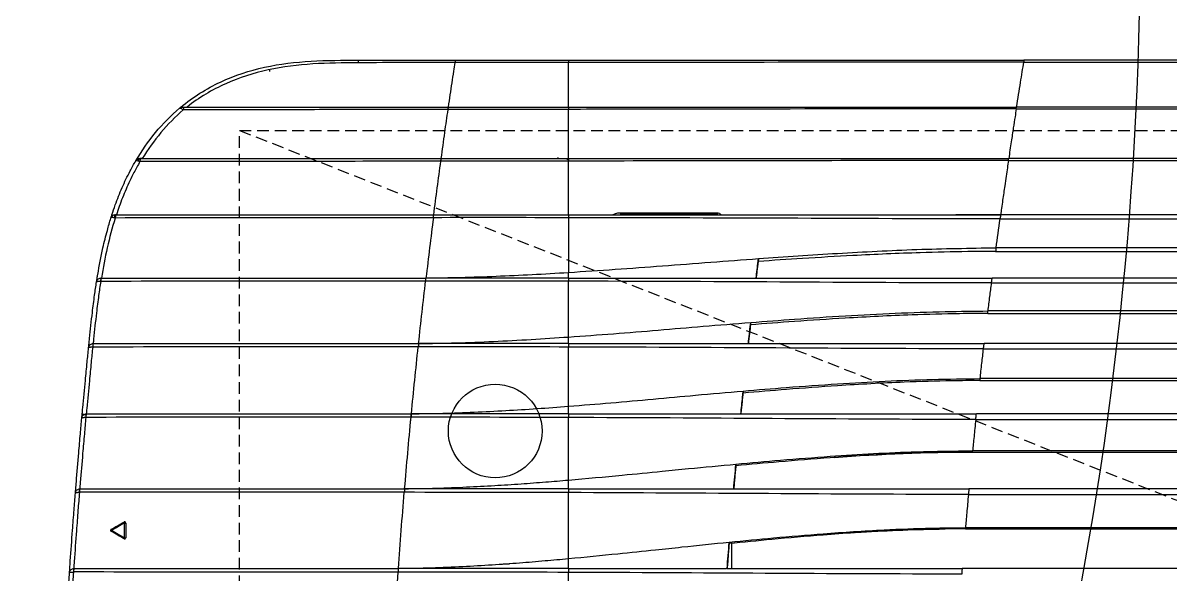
# Model space of a CAD drawing. Header units: millimetres. Extents: x 744 to 27144, y 914 to 19934.
# Drawn here: x 14997.8 to 15227.4, y 14200.6 to 14311 of the extents above; entities that cross this region are included whole.
import ezdxf

# ---------------------------------------------------------------- set-up
doc = ezdxf.new("R2010")
doc.units = ezdxf.units.MM
doc.header["$LTSCALE"] = 10
doc.linetypes.add('HIDDEN', pattern=[0.375, 0.25, -0.125])
for name, color, linetype in [('06-LIGHT', 4, 'Continuous'), ('CO-DOOR', 8, 'Continuous'), ('창호', 4, 'Continuous')]:
    doc.layers.add(name, color=color, linetype=linetype)

# ---------------------------------------------------------------- blocks, each defined once
blk = doc.blocks.new('BUDDDD')
at = {"layer": 'CO-DOOR'}
blk.add_arc((14504.83, 14328.41), 716.62, 257.63566, 0.79955, dxfattribs=at)
blk = doc.blocks.new('*U83')
at = {"color": 1, "linetype": 'HIDDEN'}
blk.add_line((1179.94, 14.99), (39.94, 464.99), dxfattribs=at)
at = {"color": 8}
for p, q in [((194.15, 108.5), (1025.73, 108.5)), ((1074.94, 102.99), (1074.94, 108.5)), ((1025.04, 100.06), (194.84, 100.06)), ((194.86, 99.81), (1025.02, 99.81)), ((1024.39, 92.71), (195.5, 92.71)), ((195.61, 91.5), (1024.28, 91.5)), ((1213.99, 91.5), (1213.99, 91.5)), ((1023.53, 83.65), (196.36, 83.65)), ((196.38, 83.38), (1023.5, 83.38)), ((1022.82, 76.7), (197.06, 76.7)), ((197.19, 75.5), (1022.7, 75.5)), ((1212.62, 75.5), (1212.62, 75.5)), ((1021.93, 68.4), (197.95, 68.4)), ((198, 67.99), (1021.89, 67.99)), ((1021.16, 61.62), (198.72, 61.62)), ((198.85, 60.5), (1021.03, 60.5)), ((1020.27, 54.08), (199.62, 54.08)), ((199.68, 53.54), (1020.2, 53.54)), ((1019.45, 47.55), (200.43, 47.55)), ((200.57, 46.5), (1019.32, 46.5)), ((1018.58, 40.83), (201.3, 40.83)), ((201.41, 40.04), (1018.47, 40.04)), ((1017.64, 33.88), (202.24, 33.88)), ((202.37, 33), (1017.52, 33)), ((1026.19, 32.95), (1012.93, 32.95)), ((1026.69, 32.95), (1026.19, 32.95)), ((1027.1, 32.95), (1026.69, 32.95)), ((1128.36, 33), (1128.35, 33)), ((1015.86, 21.42), (204.03, 21.42)), ((204.09, 21), (1015.79, 21)), ((1135.34, 21), (1135.34, 21)), ((1201.24, 21), (1201.24, 21)), ((1014.17, 10.38), (205.71, 10.38)), ((205.77, 10), (1014.11, 10)), ((1012.57, 0.4), (207.32, 0.4)), ((207.32, 0), (1012.57, 0)), ((1173.57, 2.11), (1173.57, 2.44))]:
    blk.add_line(p, q, dxfattribs=at)
at = {"color": 1, "linetype": 'HIDDEN'}
blk.add_lwpolyline([(1179.94, 464.99), (1179.94, 14.99), (39.94, 14.99), (39.94, 464.99)], close=True, dxfattribs=at)
at = {"color": 8, "ltscale": 5}
blk.add_circle((1125.39, 79.18), 10, dxfattribs=at)
at = {"color": 8}
for centre, start, end in [((1204.49, 101.95), 60, 180), ((1204.49, 98.81), 180, 300)]:
    blk.add_arc(centre, 0.25, start, end, dxfattribs=at)
at = {"color": 8, "extrusion": (0, 0, -1)}
blk.add_arc((-1207.21, 100.38), 0.25, 120, 240, dxfattribs=at)
at = {"color": 8}
for centre, major_axis, ratio, start_param, end_param in [((1215.25, 109.3), (0, -0.8), 0.172581, 0, 1.539295), ((1215.27, 109.3), (-0.081, 0.796), 0.16865, 3.141053, 4.663501), ((1204.49, 101.95), (-0.25, 0), 0.028867, 4.561673, 6.283185), ((1204.49, 101.95), (0.125, 0.217), 0.116341, 4.812344, 6.283185), ((1207.21, 100.38), (0.125, 0.217), 0.126416, 4.804016, 6.283185), ((1207.21, 100.38), (-0.125, 0.217), 0.142468, 3.141593, 4.649076), ((1204.49, 98.81), (0.25, 0), 0.003943, 1.420068, 3.141593), ((1204.49, 98.81), (-0.125, 0.217), 0.132331, 3.141593, 4.640625), ((1213.99, 92.3), (0, -0.8), 0.165536, 0, 1.525516), ((1214.01, 92.3), (-0.067, 0.797), 0.161273, 3.141146, 4.653318), ((1212.62, 76.3), (0, -0.8), 0.154906, 0, 1.508803), ((1212.64, 76.3), (-0.052, 0.798), 0.150698, 3.141251, 4.640541), ((1211.18, 61.3), (0, -0.8), 0.139682, 0, 1.489865), ((1211.19, 61.3), (-0.033, 0.799), 0.136296, 3.141375, 4.62578), ((1209.49, 47.3), (0, -0.8), 0.119511, 0, 1.46681), ((1209.5, 47.3), (0, 0.8), 0.145746, 3.141593, 4.60462), ((1077.99, 32.65), (0, 0.3), 0.022602, 4.431318, 6.283185), ((1098.64, 32.65), (0, 0.3), 0.032103, 4.44044, 6.283185), ((1206.41, 33.8), (0, -0.8), 0.09375, 0, 1.435998), ((1206.45, 33.8), (0, -0.8), 0.265872, 0, 1.386436), ((1109.94, 21.05), (0, -0.6), 0.028131, 4.389048, 4.795946), ((1109.96, 21.05), (0.004, -0.6), 0.025903, 4.388882, 4.795863), ((1112, 20.87), (-0.187, 0.235), 0.183787, 0, 1.840109), ((1201.16, 21.8), (0, -0.8), 0.065781, 0, 1.396113), ((1201.24, 21.8), (0, 0.8), 0.414276, 3.141593, 4.358439), ((1191.93, 10.8), (0, -0.8), 0.036559, 0, 1.335493), ((1192.11, 10.8), (0, 0.8), 0.561889, 3.141593, 4.019869)]:
    blk.add_ellipse(centre, major_axis=major_axis, ratio=ratio, start_param=start_param, end_param=end_param, dxfattribs=at)
for points, degree in [([(1147.24, 126.5), (1146.91, 120.78), (1146.53, 115.02), (1146.12, 109.28)], 3), ([(1075.88, 108.5), (1059.17, 108.5), (1042.45, 108.5), (1025.73, 108.5)], 3), ([(1075.45, 102.89), (1075.88, 108.5)], 1), ([(1075.88, 108.5), (1075.74, 106.67), (1075.6, 104.84), (1075.45, 103)], 3), ([(1075.88, 108.5), (1075.93, 108.5), (1075.97, 108.5), (1076.01, 108.5)], 3), ([(1093.86, 108.5), (1087.91, 108.5), (1081.96, 108.5), (1076.01, 108.5)], 3), ([(1109.74, 108.5), (1104.45, 108.5), (1099.15, 108.5), (1093.86, 108.5)], 3), ([(1109.74, 109.35), (1121.88, 109.31), (1134.01, 109.28), (1146.12, 109.28)], 3), ([(1109.74, 108.5), (1109.74, 107.78), (1109.74, 107.08), (1109.74, 106.39)], 3), ([(1146.06, 108.5), (1145.67, 103.1), (1145.24, 97.67), (1144.79, 92.26)], 3), ([(1146.06, 108.5), (1146.06, 108.5)], 1), ([(1215.35, 108.51), (1215.32, 108.5), (1215.29, 108.5), (1215.25, 108.5)], 3), ([(1215.39, 109.27), (1215.4, 109.27), (1215.4, 109.28), (1215.41, 109.28)], 3), ([(1216.24, 109.43), (1216.22, 109.12), (1216.2, 108.81), (1216.18, 108.5)], 3), ([(1075.47, 103.2), (1075.46, 103.13), (1075.45, 102.89)], 2), ([(1075.47, 103.2), (1075.47, 103.22), (1075.47, 103.22), (1075.47, 103.22)], 3), ([(1048.39, 100.81), (1042.48, 100.45), (1036.56, 100.19), (1030.64, 100.09)], 3), ([(1025.02, 99.81), (1025.02, 99.97), (1025.03, 100.06), (1025.04, 100.06)], 3), ([(1024.28, 91.53), (1024.28, 91.52), (1024.28, 91.51), (1024.28, 91.5)], 3), ([(1074.48, 91.5), (1057.75, 91.5), (1041.01, 91.5), (1024.28, 91.5)], 3), ([(1074, 86.24), (1074.48, 91.5)], 1), ([(1074.48, 91.5), (1074.33, 89.8), (1074.17, 88.11), (1074.02, 86.41)], 3), ([(1095.99, 91.5), (1088.82, 91.5), (1081.65, 91.5), (1074.48, 91.5)], 3), ([(1109.74, 92.32), (1121.44, 92.28), (1133.12, 92.26), (1144.79, 92.26)], 3), ([(1109.74, 91.5), (1109.74, 90.87), (1109.74, 90.24), (1109.74, 89.63)], 3), ([(1109.74, 91.5), (1117.85, 91.5), (1125.95, 91.5), (1134.05, 91.5)], 3), ([(1134.05, 91.5), (1137.61, 91.5), (1141.16, 91.5), (1144.72, 91.5)], 3), ([(1144.72, 91.5), (1144.29, 86.42), (1143.83, 81.31), (1143.35, 76.23)], 3), ([(1144.72, 91.5), (1144.72, 91.5)], 1), ([(1214.08, 91.5), (1214.05, 91.5), (1214.02, 91.5), (1213.99, 91.5)], 3), ([(1214.12, 92.26), (1214.13, 92.26), (1214.14, 92.26), (1214.14, 92.26)], 3), ([(1214.98, 92.42), (1214.96, 92.11), (1214.93, 91.81), (1214.91, 91.5)], 3), ([(1074.03, 86.58), (1074.03, 86.51), (1074, 86.24)], 2), ([(1074.03, 86.58), (1074.03, 86.59), (1074.03, 86.59), (1074.03, 86.59)], 3), ([(1023.53, 83.65), (1023.44, 83.65), (1023.35, 83.65), (1023.26, 83.65)], 3), ([(1023.53, 83.66), (1023.52, 83.66), (1023.51, 83.56), (1023.5, 83.38)], 3), ([(1053.02, 84.79), (1043.2, 84.11), (1033.37, 83.65), (1023.53, 83.65)], 3), ([(1109.74, 76.29), (1120.95, 76.25), (1132.16, 76.23), (1143.35, 76.23)], 3), ([(1143.4, 76.98), (1143.35, 76.49), (1143.3, 75.99), (1143.25, 75.5)], 3), ([(1143.35, 76.23), (1166.56, 76.23), (1189.73, 76.24), (1212.75, 76.25)], 3), ([(1212.75, 76.25), (1212.75, 76.25), (1212.76, 76.25), (1212.76, 76.25)], 3), ([(1213.6, 76.32), (1213.58, 76.05), (1213.56, 75.77), (1213.53, 75.5)], 3), ([(1072.96, 75.5), (1056.21, 75.5), (1039.45, 75.5), (1022.7, 75.5)], 3), ([(1072.46, 70.63), (1072.96, 75.5)], 1), ([(1072.96, 75.5), (1072.84, 74.31), (1072.72, 73.13), (1072.59, 71.94)], 3), ([(1075.76, 75.5), (1074.83, 75.5), (1073.9, 75.5), (1072.96, 75.5)], 3), ([(1109.74, 75.5), (1109.74, 74.95), (1109.74, 74.42), (1109.74, 73.89)], 3), ([(1109.74, 75.5), (1115.87, 75.5), (1121.99, 75.5), (1128.11, 75.5)], 3), ([(1128.11, 75.5), (1128.65, 75.5), (1129.2, 75.5), (1129.74, 75.5)], 3), ([(1129.74, 75.5), (1133.85, 75.5), (1137.96, 75.5), (1142.06, 75.5)], 3), ([(1143.27, 75.5), (1142.81, 70.73), (1142.33, 65.94), (1141.82, 61.2)], 3), ([(1142.06, 75.5), (1142.47, 75.5), (1142.87, 75.5), (1143.27, 75.5)], 3), ([(1143.27, 75.5), (1143.27, 75.5)], 1), ([(1212.62, 75.5), (1189.62, 75.5), (1166.47, 75.5), (1143.27, 75.5)], 3), ([(1212.69, 75.5), (1212.67, 75.5), (1212.65, 75.5), (1212.62, 75.5)], 3), ([(1213.53, 75.5), (1213.54, 75.54), (1213.16, 75.61), (1212.69, 75.66)], 3), ([(1021.93, 68.4), (1021.92, 68.4), (1021.9, 68.24), (1021.89, 67.99)], 3), ([(1109.74, 61.24), (1120.44, 61.21), (1131.14, 61.19), (1141.82, 61.2)], 3), ([(1141.82, 61.2), (1165.04, 61.2), (1188.22, 61.22), (1211.29, 61.24)], 3), ([(1211.29, 61.24), (1211.29, 61.24), (1211.3, 61.24), (1211.3, 61.24)], 3), ([(1071.36, 60.5), (1054.59, 60.5), (1037.81, 60.5), (1021.03, 60.5)], 3), ([(1070.84, 55.99), (1071.36, 60.5)], 1), ([(1071.36, 60.5), (1071.2, 59.13), (1071.05, 57.76), (1070.89, 56.39)], 3), ([(1109.74, 60.5), (1109.74, 60.02), (1109.74, 59.56), (1109.74, 59.09)], 3), ([(1109.74, 60.5), (1115.42, 60.5), (1121.1, 60.5), (1126.77, 60.5)], 3), ([(1126.77, 60.5), (1127.87, 60.5), (1128.96, 60.5), (1130.06, 60.5)], 3), ([(1130.06, 60.5), (1133.96, 60.5), (1137.85, 60.5), (1141.74, 60.5)], 3), ([(1141.74, 60.5), (1141.26, 56.03), (1140.76, 51.56), (1140.25, 47.16)], 3), ([(1141.74, 60.5), (1141.74, 60.5)], 1), ([(1211.18, 60.5), (1188.12, 60.5), (1164.95, 60.5), (1141.74, 60.5)], 3), ([(1211.22, 60.5), (1211.21, 60.5), (1211.19, 60.5), (1211.18, 60.5)], 3), ([(1109.74, 47.19), (1119.92, 47.16), (1130.08, 47.15), (1140.25, 47.16)], 3), ([(1140.25, 47.16), (1163.41, 47.17), (1186.53, 47.19), (1209.59, 47.22)], 3), ([(1209.59, 47.22), (1209.59, 47.22), (1209.6, 47.21), (1209.61, 47.21)], 3), ([(1210.48, 47.35), (1210.43, 47.06), (1210.39, 46.78), (1210.34, 46.5)], 3), ([(1069.71, 46.5), (1052.92, 46.5), (1036.12, 46.5), (1019.32, 46.5)], 3), ([(1069.19, 42.36), (1069.71, 46.5)], 1), ([(1069.71, 46.5), (1069.56, 45.31), (1069.41, 44.12), (1069.26, 42.93)], 3), ([(1073.98, 46.5), (1072.56, 46.5), (1071.13, 46.5), (1069.71, 46.5)], 3), ([(1095.33, 46.5), (1088.22, 46.5), (1081.1, 46.5), (1073.98, 46.5)], 3), ([(1096.54, 46.5), (1096.14, 46.5), (1095.73, 46.5), (1095.33, 46.5)], 3), ([(1109.74, 46.5), (1109.74, 46.09), (1109.74, 45.69), (1109.74, 45.3)], 3), ([(1109.74, 46.5), (1117.8, 46.5), (1125.85, 46.5), (1133.9, 46.5)], 3), ([(1133.9, 46.5), (1134.85, 46.5), (1135.8, 46.5), (1136.75, 46.5)], 3), ([(1136.75, 46.5), (1137.89, 46.5), (1139.03, 46.5), (1140.16, 46.5)], 3), ([(1138.59, 33.62), (1139.13, 37.84), (1139.65, 42.16), (1140.16, 46.5)], 3), ([(1140.16, 46.5), (1140.16, 46.5)], 1), ([(1209.49, 46.5), (1186.44, 46.5), (1163.32, 46.5), (1140.16, 46.5)], 3), ([(1206.49, 33.69), (1207.8, 37.86), (1208.74, 42.17), (1209.44, 46.5)], 3), ([(1209.5, 46.5), (1209.49, 46.5), (1209.49, 46.5), (1209.49, 46.5)], 3), ([(1018.47, 40.04), (1018.21, 38.06), (1017.93, 35.98), (1017.64, 33.88)], 3), ([(1109.74, 33), (1079.01, 33), (1048.26, 33), (1017.52, 33)], 3), ([(1077.99, 32.95), (1084.88, 32.95), (1091.76, 32.95), (1098.64, 32.95)], 3), ([(1109.74, 33.63), (1119.36, 33.61), (1128.98, 33.61), (1138.59, 33.62)], 3), ([(1109.74, 33), (1109.74, 29.11), (1109.74, 25.23), (1109.74, 21.54)], 3), ([(1138.5, 33), (1128.92, 33), (1119.33, 33), (1109.74, 33)], 3), ([(1138.5, 33), (1138.01, 29.13), (1137.5, 25.3), (1137, 21.57)], 3), ([(1138.5, 33), (1138.5, 33)], 1), ([(1206.41, 33), (1183.81, 33), (1161.17, 33), (1138.5, 33)], 3), ([(1138.59, 33.62), (1161.25, 33.63), (1183.89, 33.66), (1206.49, 33.69)], 3), ([(1206.45, 33), (1206.44, 33), (1206.43, 33), (1206.41, 33)], 3), ([(1206.49, 33.69), (1206.55, 33.68), (1206.6, 33.67), (1206.66, 33.65)], 3), ([(1207.18, 33), (1207.18, 33.01), (1207.08, 33.05), (1206.91, 33.11)], 3), ([(1109.74, 21), (1109.74, 21), (1109.74, 21.23), (1109.74, 21.54)], 3), ([(1136.91, 21), (1127.86, 21), (1118.8, 21), (1109.74, 21)], 3), ([(1109.93, 21.24), (1109.93, 21.24), (1109.94, 21.24), (1109.94, 21.24)], 3), ([(1136.91, 21), (1136.91, 21)], 1), ([(1191.96, 10.61), (1195.4, 13.56), (1198.31, 17.12), (1200.72, 21)], 3), ([(1202.09, 21.49), (1199.61, 17.25), (1196.48, 13.38), (1192.75, 10.24)], 3), ([(1201.21, 21.66), (1201.33, 21.61), (1201.45, 21.56), (1201.55, 21.52)], 3), ([(1014.17, 10.38), (1014.15, 10.15), (1014.13, 10), (1014.11, 10)], 3), ([(1109.74, 10), (1109.74, 10), (1109.74, 10.2), (1109.74, 10.49)], 3), ([(1135.36, 10), (1126.82, 10), (1118.28, 10), (1109.74, 10)], 3), ([(1135.36, 10), (1135.36, 10)], 1), ([(1012.57, 0), (1012.57, 0), (1012.57, 0.15), (1012.57, 0.4)], 3), ([(1109.74, 0), (1109.74, 0), (1109.74, 0.2), (1109.74, 0.51)], 3), ([(1133.94, 0), (1125.87, 0), (1117.81, 0), (1109.74, 0)], 3), ([(1133.94, 0), (1133.95, 0), (1133.95, 0.21), (1133.95, 0.52)], 3), ([(1154.62, 0), (1154.62, 0), (1154.62, 0.21), (1154.62, 0.54)], 3)]:
    blk.add_open_spline(points, degree=degree, dxfattribs=at)
for points, knots in [([(1215.41, 109.28), (1215.5, 110.63), (1215.59, 111.98), (1215.78, 114.87), (1215.88, 116.41), (1216.07, 119.5), (1216.17, 121.04), (1216.34, 123.89), (1216.41, 125.2), (1216.48, 126.51)], [0, 0, 0, 0, 0.234873, 0.234873, 0.503118, 0.503118, 0.771519, 0.771519, 1, 1, 1, 1]), ([(1217.31, 126.5), (1217.31, 126.5), (1217.31, 126.5), (1217.24, 125.15), (1217.16, 123.81), (1216.99, 120.93), (1216.9, 119.4), (1216.71, 116.33), (1216.61, 114.8), (1216.42, 111.99), (1216.34, 110.71), (1216.25, 109.43)], [0, 0, 0, 0, 0.000004, 0.000004, 0.237138, 0.237138, 0.506455, 0.506455, 0.775615, 0.775615, 1, 1, 1, 1]), ([(1109.74, 124.16), (1109.74, 122.99), (1109.74, 120.61), (1109.74, 116.96), (1109.74, 113.19), (1109.74, 110.64), (1109.74, 109.35)], [0, 0, 0, 0, 0.240494, 0.487542, 0.740817, 1, 1, 1, 1]), ([(1025.74, 108.58), (1025.74, 108.55), (1025.74, 108.51), (1025.73, 108.5), (1025.73, 108.5)], [0, 0, 0, 0, 0.504346, 1, 1, 1, 1]), ([(1025.74, 108.58), (1025.74, 108.63), (1025.75, 108.75), (1025.78, 109.05), (1025.8, 109.4), (1025.82, 109.61), (1025.83, 109.71)], [0, 0, 0, 0, 0.229284, 0.499865, 0.74993, 1, 1, 1, 1]), ([(1025.83, 109.71), (1039.82, 109.71), (1053.81, 109.64), (1081.78, 109.48), (1095.77, 109.4), (1109.74, 109.35)], [0, 0, 0, 0, 0.5, 0.5, 1, 1, 1, 1]), ([(1109.74, 108.5), (1109.74, 108.52), (1109.74, 108.55), (1109.75, 108.8), (1109.74, 109.07), (1109.74, 109.26), (1109.74, 109.35)], [0, 0, 0, 0, 0.299748, 0.56645, 0.799918, 1, 1, 1, 1]), ([(1109.74, 108.5), (1110.16, 108.5), (1122.28, 108.5), (1134.39, 108.5), (1146.06, 108.5)], [0, 0, 0, 0, 0.034541, 1, 1, 1, 1]), ([(1146.06, 108.5), (1143.7, 108.46), (1139.11, 108.39), (1132.44, 108.1), (1126.17, 107.74), (1120.33, 107.32), (1114.89, 106.87), (1111.41, 106.55), (1109.74, 106.4)], [0, 0, 0, 0, 0.195017, 0.378715, 0.551069, 0.712073, 0.86172, 1, 1, 1, 1]), ([(1146.06, 108.5), (1146.06, 108.52), (1146.06, 108.56), (1146.09, 108.87), (1146.11, 109.15), (1146.12, 109.28)], [0, 0, 0, 0, 0.33666, 0.669714, 1, 1, 1, 1]), ([(1215.25, 108.5), (1203.8, 108.5), (1192.28, 108.5), (1169.2, 108.5), (1157.64, 108.5), (1146.06, 108.5)], [0, 0, 0, 0, 0.5, 0.5, 1, 1, 1, 1]), ([(1146.12, 109.28), (1157.71, 109.28), (1169.29, 109.28), (1192.4, 109.27), (1203.93, 109.27), (1215.39, 109.27)], [0, 0, 0, 0, 0.5, 0.5, 1, 1, 1, 1]), ([(1214.14, 92.26), (1214.24, 93.53), (1214.34, 94.8), (1214.55, 97.53), (1214.66, 98.99), (1214.94, 102.65), (1215.09, 104.85), (1215.28, 107.52), (1215.31, 108.01), (1215.34, 108.5), (1215.34, 108.5), (1215.34, 108.5)], [0, 0, 0, 0, 0.233824, 0.233824, 0.504066, 0.504066, 0.909668, 0.909668, 0.999996, 0.999996, 1, 1, 1, 1]), ([(1216.18, 108.5), (1216.18, 108.5), (1216.18, 108.5), (1216.14, 107.97), (1216.11, 107.43), (1215.92, 104.72), (1215.76, 102.54), (1215.49, 98.91), (1215.38, 97.46), (1215.18, 94.81), (1215.08, 93.61), (1214.99, 92.42)], [0, 0, 0, 0, 0.000004, 0.000004, 0.099857, 0.099857, 0.50649, 0.50649, 0.77742, 0.77742, 1, 1, 1, 1]), ([(1216.25, 109.43), (1216.25, 109.43), (1216.25, 109.43), (1216.24, 109.34), (1216.23, 109.26), (1216.18, 109.11), (1216.15, 109.04), (1216.04, 108.87), (1215.96, 108.78), (1215.79, 108.65), (1215.71, 108.61), (1215.55, 108.54), (1215.45, 108.52), (1215.35, 108.51)], [0, 0, 0, 0, 0.004597, 0.004597, 0.179597, 0.179597, 0.345088, 0.345088, 0.609538, 0.609538, 0.795853, 0.795853, 1, 1, 1, 1]), ([(1216.25, 109.43), (1216.25, 109.43), (1216.25, 109.43), (1216.25, 109.41), (1216.24, 109.4), (1216.2, 109.37), (1216.17, 109.35), (1216.08, 109.32), (1216, 109.3), (1215.84, 109.29), (1215.76, 109.28), (1215.6, 109.27), (1215.51, 109.27), (1215.41, 109.28)], [0, 0, 0, 0, 0.004597, 0.004597, 0.179593, 0.179593, 0.345083, 0.345083, 0.60954, 0.60954, 0.795855, 0.795855, 1, 1, 1, 1]), ([(1109.74, 106.4), (1106.23, 106.06), (1100.03, 105.46), (1091.98, 104.61), (1084.06, 103.77), (1078.82, 103.23), (1075.45, 102.89)], [0, 0, 0, 0, 0.306857, 0.541766, 0.704737, 1, 1, 1, 1]), ([(1109.74, 106.4), (1109.74, 105.29), (1109.74, 103.04), (1109.74, 99.57), (1109.74, 95.99), (1109.74, 93.56), (1109.74, 92.32)], [0, 0, 0, 0, 0.239553, 0.486232, 0.739794, 1, 1, 1, 1]), ([(1123.68, 107.5), (1123.68, 107.5), (1123.66, 107.5), (1123.56, 107.5), (1123.49, 107.5), (1123.31, 107.5), (1123.2, 107.5), (1122.95, 107.5), (1122.81, 107.5), (1122.57, 107.5), (1122.47, 107.5), (1122.37, 107.5)], [0, 0, 0, 0, 0.213358, 0.213358, 0.42668, 0.42668, 0.640562, 0.640562, 0.855661, 0.855661, 1, 1, 1, 1]), ([(1075.45, 102.89), (1072.3, 102.58), (1065.6, 101.93), (1054.6, 101), (1043.36, 100.28), (1033.24, 99.88), (1027.44, 99.83), (1025.02, 99.81)], [0, 0, 0, 0, 0.188051, 0.399296, 0.65597, 0.856213, 1, 1, 1, 1]), ([(1025.04, 100.06), (1027.34, 100.07), (1033.02, 100.11), (1043.14, 100.51), (1054.61, 101.27), (1065.74, 102.25), (1072.43, 102.92), (1075.47, 103.22)], [0, 0, 0, 0, 0.136383, 0.336606, 0.600654, 0.818617, 1, 1, 1, 1]), ([(1204.24, 98.81), (1204.24, 99.34), (1204.24, 99.86), (1204.24, 100.9), (1204.24, 101.43), (1204.24, 101.95)], [0, 0, 0, 0, 0.501159, 0.501159, 1, 1, 1, 1]), ([(1204.53, 101.95), (1204.53, 101.43), (1204.53, 100.91), (1204.53, 99.86), (1204.53, 99.34), (1204.53, 98.81)], [0, 0, 0, 0, 0.498841, 0.498841, 1, 1, 1, 1]), ([(1207.24, 100.38), (1206.78, 100.65), (1206.32, 100.92), (1205.42, 101.44), (1204.97, 101.7), (1204.53, 101.95)], [0, 0, 0, 0, 0.508649, 0.508649, 1, 1, 1, 1]), ([(1204.53, 98.81), (1204.99, 99.08), (1205.46, 99.35), (1206.36, 99.87), (1206.8, 100.13), (1207.24, 100.38)], [0, 0, 0, 0, 0.511793, 0.511793, 1, 1, 1, 1]), ([(1204.62, 102.16), (1205.06, 101.91), (1205.51, 101.65), (1206.41, 101.13), (1206.87, 100.86), (1207.33, 100.6)], [0, 0, 0, 0, 0.491351, 0.491351, 1, 1, 1, 1]), ([(1024.39, 92.71), (1024.45, 93.4), (1024.58, 94.78), (1024.74, 96.64), (1024.89, 98.35), (1024.98, 99.33), (1025.02, 99.81)], [0, 0, 0, 0, 0.256936, 0.509241, 0.756926, 1, 1, 1, 1]), ([(1207.33, 100.16), (1206.89, 99.91), (1206.45, 99.65), (1205.54, 99.13), (1205.08, 98.86), (1204.62, 98.6)], [0, 0, 0, 0, 0.488204, 0.488204, 1, 1, 1, 1]), ([(1024.28, 91.53), (1024.28, 91.57), (1024.29, 91.66), (1024.32, 91.98), (1024.36, 92.37), (1024.38, 92.6), (1024.39, 92.71)], [0, 0, 0, 0, 0.232687, 0.500098, 0.749869, 1, 1, 1, 1]), ([(1024.39, 92.71), (1038.62, 92.71), (1052.85, 92.63), (1081.3, 92.46), (1095.53, 92.38), (1109.74, 92.32)], [0, 0, 0, 0, 0.5, 0.5, 1, 1, 1, 1]), ([(1109.74, 91.5), (1109.71, 91.5), (1105.13, 91.5), (1100.54, 91.5), (1095.99, 91.5)], [0, 0, 0, 0, 0.007482, 1, 1, 1, 1]), ([(1109.74, 91.5), (1109.74, 91.52), (1109.74, 91.55), (1109.75, 91.79), (1109.74, 92.05), (1109.74, 92.24), (1109.74, 92.32)], [0, 0, 0, 0, 0.300147, 0.566978, 0.80031, 1, 1, 1, 1]), ([(1144.72, 91.5), (1142.46, 91.47), (1138.07, 91.4), (1131.66, 91.14), (1125.63, 90.82), (1119.99, 90.45), (1114.74, 90.06), (1111.37, 89.78), (1109.74, 89.64)], [0, 0, 0, 0, 0.194008, 0.377097, 0.549248, 0.710453, 0.860707, 1, 1, 1, 1]), ([(1144.72, 91.5), (1144.72, 91.52), (1144.72, 91.55), (1144.75, 91.84), (1144.78, 92.11), (1144.79, 92.26)], [0, 0, 0, 0, 0.302913, 0.635892, 1, 1, 1, 1]), ([(1213.99, 91.5), (1209.18, 91.5), (1204.36, 91.5), (1192.97, 91.5), (1186.4, 91.5), (1173.89, 91.5), (1167.97, 91.5), (1156.27, 91.5), (1150.5, 91.5), (1144.72, 91.5)], [0, 0, 0, 0, 0.20974, 0.20974, 0.494552, 0.494552, 0.750903, 0.750903, 1, 1, 1, 1]), ([(1213.99, 91.5), (1202.67, 91.5), (1179.61, 91.5), (1156.47, 91.5), (1144.72, 91.5)], [0, 0, 0, 0, 0.493298, 1, 1, 1, 1]), ([(1144.79, 92.26), (1150.57, 92.26), (1156.34, 92.26), (1168.05, 92.26), (1173.98, 92.26), (1186.5, 92.26), (1193.08, 92.26), (1204.48, 92.26), (1209.31, 92.26), (1214.12, 92.26)], [0, 0, 0, 0, 0.249054, 0.249054, 0.505367, 0.505367, 0.790188, 0.790188, 1, 1, 1, 1]), ([(1212.76, 76.25), (1212.87, 77.43), (1212.97, 78.61), (1213.2, 81.18), (1213.32, 82.57), (1213.62, 86.03), (1213.79, 88.11), (1213.99, 90.62), (1214.03, 91.06), (1214.06, 91.5), (1214.06, 91.5), (1214.06, 91.5)], [0, 0, 0, 0, 0.232545, 0.232545, 0.504897, 0.504897, 0.913704, 0.913704, 0.999996, 0.999996, 1, 1, 1, 1]), ([(1214.91, 91.5), (1214.91, 91.5), (1214.91, 91.5), (1214.87, 91.01), (1214.83, 90.53), (1214.62, 87.99), (1214.45, 85.92), (1214.16, 82.49), (1214.04, 81.11), (1213.82, 78.63), (1213.72, 77.52), (1213.62, 76.41)], [0, 0, 0, 0, 0.000004, 0.000004, 0.096735, 0.096735, 0.506429, 0.506429, 0.779373, 0.779373, 1, 1, 1, 1]), ([(1214.99, 92.42), (1214.99, 92.42), (1214.99, 92.42), (1214.98, 92.33), (1214.96, 92.25), (1214.91, 92.1), (1214.88, 92.03), (1214.77, 91.86), (1214.68, 91.77), (1214.52, 91.64), (1214.44, 91.6), (1214.27, 91.53), (1214.17, 91.51), (1214.08, 91.5)], [0, 0, 0, 0, 0.004579, 0.004579, 0.181841, 0.181841, 0.349149, 0.349149, 0.610898, 0.610898, 0.796793, 0.796793, 1, 1, 1, 1]), ([(1214.99, 92.42), (1214.99, 92.42), (1214.99, 92.42), (1214.99, 92.4), (1214.97, 92.38), (1214.93, 92.35), (1214.9, 92.34), (1214.81, 92.3), (1214.73, 92.29), (1214.57, 92.27), (1214.49, 92.26), (1214.33, 92.26), (1214.24, 92.26), (1214.14, 92.26)], [0, 0, 0, 0, 0.004579, 0.004579, 0.181838, 0.181838, 0.349144, 0.349144, 0.6109, 0.6109, 0.796796, 0.796796, 1, 1, 1, 1]), ([(1109.74, 89.64), (1105.92, 89.3), (1099.25, 88.7), (1090.72, 87.85), (1082.63, 87.05), (1077.38, 86.56), (1074, 86.24)], [0, 0, 0, 0, 0.3207, 0.559402, 0.716115, 1, 1, 1, 1]), ([(1109.74, 89.64), (1109.74, 88.59), (1109.74, 86.44), (1109.74, 83.15), (1109.74, 79.76), (1109.74, 77.45), (1109.74, 76.29)], [0, 0, 0, 0, 0.239379, 0.485924, 0.739506, 1, 1, 1, 1]), ([(1074, 86.24), (1070.83, 85.95), (1064.13, 85.34), (1051.28, 84.35), (1037.62, 83.55), (1027.48, 83.43), (1023.5, 83.38)], [0, 0, 0, 0, 0.188964, 0.399297, 0.764245, 1, 1, 1, 1]), ([(1023.53, 83.65), (1025.51, 83.66), (1030.88, 83.69), (1041.01, 84.04), (1052.81, 84.76), (1064.28, 85.69), (1070.98, 86.31), (1074.03, 86.59)], [0, 0, 0, 0, 0.1176, 0.317809, 0.600614, 0.818158, 1, 1, 1, 1]), ([(1022.82, 76.7), (1022.89, 77.35), (1023.02, 78.62), (1023.2, 80.36), (1023.36, 81.97), (1023.45, 82.91), (1023.5, 83.38)], [0, 0, 0, 0, 0.257522, 0.510022, 0.757511, 1, 1, 1, 1]), ([(1022.82, 76.7), (1022.81, 76.63), (1022.81, 76.54), (1022.79, 76.36), (1022.78, 76.27), (1022.76, 76.09), (1022.75, 76), (1022.73, 75.84), (1022.73, 75.77), (1022.71, 75.65), (1022.71, 75.6), (1022.7, 75.53), (1022.7, 75.51), (1022.7, 75.5), (1022.7, 75.5), (1022.7, 75.5)], [0, 0, 0, 0, 0.161779, 0.161779, 0.323539, 0.323539, 0.485543, 0.485543, 0.647325, 0.647325, 0.808403, 0.808403, 0.968605, 0.968605, 1, 1, 1, 1]), ([(1022.82, 76.7), (1037.31, 76.7), (1051.8, 76.61), (1080.78, 76.43), (1095.27, 76.34), (1109.74, 76.29)], [0, 0, 0, 0, 0.5, 0.5, 1, 1, 1, 1]), ([(1109.74, 75.5), (1109.74, 75.52), (1109.74, 75.55), (1109.74, 75.77), (1109.74, 76.03), (1109.74, 76.21), (1109.74, 76.29)], [0, 0, 0, 0, 0.300577, 0.567547, 0.800734, 1, 1, 1, 1]), ([(1143.35, 76.23), (1143.33, 76.1), (1143.31, 75.84), (1143.28, 75.56), (1143.27, 75.52), (1143.27, 75.5)], [0, 0, 0, 0, 0.336965, 0.669945, 1, 1, 1, 1]), ([(1213.62, 76.41), (1213.62, 76.41), (1213.62, 76.41), (1213.62, 76.38), (1213.61, 76.37), (1213.6, 76.28), (1213.58, 76.22), (1213.53, 76.08), (1213.5, 76.01), (1213.39, 75.84), (1213.3, 75.75), (1213.13, 75.63), (1213.05, 75.59), (1212.88, 75.53), (1212.78, 75.51), (1212.69, 75.5)], [0, 0, 0, 0, 0.004555, 0.004555, 0.044275, 0.044275, 0.184893, 0.184893, 0.355049, 0.355049, 0.61302, 0.61302, 0.79821, 0.79821, 1, 1, 1, 1]), ([(1213.62, 76.41), (1213.62, 76.41), (1213.62, 76.41), (1213.62, 76.4), (1213.62, 76.4), (1213.61, 76.38), (1213.6, 76.37), (1213.56, 76.34), (1213.53, 76.32), (1213.43, 76.29), (1213.35, 76.27), (1213.19, 76.25), (1213.11, 76.25), (1212.95, 76.24), (1212.85, 76.25), (1212.76, 76.25)], [0, 0, 0, 0, 0.004554, 0.004554, 0.044272, 0.044272, 0.184889, 0.184889, 0.355045, 0.355045, 0.613023, 0.613023, 0.798214, 0.798214, 1, 1, 1, 1]), ([(1109.74, 73.89), (1106.73, 73.64), (1100.7, 73.16), (1091.66, 72.35), (1082.25, 71.48), (1075.85, 70.92), (1072.46, 70.63)], [0, 0, 0, 0, 0.242425, 0.484831, 0.727208, 1, 1, 1, 1]), ([(1109.74, 75.5), (1109.21, 75.5), (1097.89, 75.5), (1086.56, 75.5), (1075.76, 75.5)], [0, 0, 0, 0, 0.046692, 1, 1, 1, 1]), ([(1143.27, 75.5), (1141.04, 75.47), (1136.57, 75.4), (1129.86, 75.15), (1123.15, 74.81), (1116.45, 74.39), (1111.98, 74.05), (1109.74, 73.89)], [0, 0, 0, 0, 0.199981, 0.399984, 0.599994, 0.800004, 1, 1, 1, 1]), ([(1109.74, 73.89), (1109.74, 72.88), (1109.74, 70.84), (1109.74, 67.72), (1109.74, 64.51), (1109.74, 62.34), (1109.74, 61.24)], [0, 0, 0, 0, 0.239058, 0.485395, 0.739057, 1, 1, 1, 1]), ([(1212.62, 75.5), (1201.27, 75.5), (1178.19, 75.5), (1155.02, 75.5), (1143.27, 75.5)], [0, 0, 0, 0, 0.493391, 1, 1, 1, 1]), ([(1211.3, 61.24), (1211.41, 62.33), (1211.52, 63.43), (1211.76, 65.84), (1211.89, 67.14), (1212.2, 70.41), (1212.39, 72.38), (1212.6, 74.72), (1212.64, 75.11), (1212.67, 75.5), (1212.67, 75.5), (1212.67, 75.5)], [0, 0, 0, 0, 0.231179, 0.231179, 0.505815, 0.505815, 0.918087, 0.918087, 0.999996, 0.999996, 1, 1, 1, 1]), ([(1213.53, 75.5), (1213.53, 75.5), (1213.53, 75.5), (1213.49, 75.06), (1213.45, 74.63), (1213.23, 72.25), (1213.05, 70.31), (1212.74, 67.07), (1212.61, 65.77), (1212.38, 63.45), (1212.28, 62.43), (1212.17, 61.4)], [0, 0, 0, 0, 0.000004, 0.000004, 0.093122, 0.093122, 0.506225, 0.506225, 0.781415, 0.781415, 1, 1, 1, 1]), ([(1021.93, 68.4), (1023.93, 68.41), (1029.32, 68.44), (1039.46, 68.75), (1051.22, 69.4), (1062.69, 70.24), (1069.41, 70.8), (1072.5, 71.06)], [0, 0, 0, 0, 0.118576, 0.318747, 0.600562, 0.816171, 1, 1, 1, 1]), ([(1072.46, 70.63), (1072.47, 70.7), (1072.48, 70.77), (1072.49, 70.89), (1072.49, 70.94), (1072.5, 71.02), (1072.5, 71.04), (1072.5, 71.06), (1072.5, 71.06), (1072.5, 71.06)], [0, 0, 0, 0, 0.292408, 0.292408, 0.584321, 0.584321, 0.875326, 0.875326, 1, 1, 1, 1]), ([(1072.59, 71.94), (1072.57, 71.69), (1072.54, 71.43), (1072.51, 71.09), (1072.5, 71.01), (1072.49, 70.92)], [0, 0, 0, 0, 0.751683, 0.751683, 1, 1, 1, 1]), ([(1072.46, 70.63), (1069.39, 70.37), (1062.68, 69.81), (1049.21, 68.85), (1035.42, 68.14), (1025.27, 68.03), (1021.89, 67.99)], [0, 0, 0, 0, 0.182416, 0.399176, 0.799872, 1, 1, 1, 1]), ([(1021.89, 67.99), (1021.77, 66.95), (1021.54, 64.92), (1021.29, 62.67), (1021.16, 61.62)], [0, 0, 0, 0, 0.543894, 1, 1, 1, 1]), ([(1021.16, 61.62), (1021.15, 61.49), (1021.12, 61.23), (1021.07, 60.85), (1021.04, 60.56), (1021.03, 60.52), (1021.03, 60.5)], [0, 0, 0, 0, 0.250041, 0.500223, 0.740572, 1, 1, 1, 1]), ([(1021.16, 61.62), (1035.93, 61.62), (1050.7, 61.53), (1080.23, 61.35), (1094.99, 61.28), (1109.74, 61.24)], [0, 0, 0, 0, 0.5, 0.5, 1, 1, 1, 1]), ([(1109.74, 60.5), (1109.74, 60.52), (1109.74, 60.55), (1109.74, 60.75), (1109.74, 60.99), (1109.74, 61.16), (1109.74, 61.24)], [0, 0, 0, 0, 0.30306, 0.57086, 0.803221, 1, 1, 1, 1]), ([(1212.16, 61.35), (1212.13, 61.07), (1212.1, 60.78), (1212.04, 60.14), (1212, 59.77), (1211.78, 57.56), (1211.58, 55.7), (1211.22, 52.62), (1211.06, 51.38), (1210.77, 49.21), (1210.63, 48.28), (1210.48, 47.35)], [0, 0, 0, 0, 0.060502, 0.060502, 0.138457, 0.138457, 0.534383, 0.534383, 0.798681, 0.798681, 1, 1, 1, 1]), ([(1212.17, 61.4), (1212.17, 61.4), (1212.17, 61.4), (1212.17, 61.37), (1212.17, 61.34), (1212.15, 61.25), (1212.13, 61.19), (1212.08, 61.06), (1212.04, 60.99), (1211.92, 60.82), (1211.84, 60.74), (1211.66, 60.62), (1211.59, 60.58), (1211.41, 60.52), (1211.32, 60.5), (1211.22, 60.5)], [0, 0, 0, 0, 0.004516, 0.004516, 0.060277, 0.060277, 0.189772, 0.189772, 0.363924, 0.363924, 0.616606, 0.616606, 0.800469, 0.800469, 1, 1, 1, 1]), ([(1212.17, 61.4), (1212.17, 61.4), (1212.17, 61.4), (1212.17, 61.39), (1212.17, 61.38), (1212.16, 61.36), (1212.15, 61.35), (1212.11, 61.32), (1212.07, 61.3), (1211.97, 61.27), (1211.89, 61.25), (1211.73, 61.23), (1211.65, 61.23), (1211.49, 61.23), (1211.39, 61.23), (1211.3, 61.24)], [0, 0, 0, 0, 0.004516, 0.004516, 0.060274, 0.060274, 0.189768, 0.189768, 0.363921, 0.363921, 0.61661, 0.61661, 0.800474, 0.800474, 1, 1, 1, 1]), ([(1109.74, 59.1), (1106.55, 58.87), (1100.16, 58.41), (1090.59, 57.62), (1080.82, 56.79), (1074.24, 56.26), (1070.85, 55.99)], [0, 0, 0, 0, 0.246108, 0.492163, 0.738161, 1, 1, 1, 1]), ([(1109.74, 60.5), (1108.69, 60.5), (1095.9, 60.5), (1083.11, 60.5), (1071.36, 60.5)], [0, 0, 0, 0, 0.082118, 1, 1, 1, 1]), ([(1141.74, 60.5), (1139.08, 60.46), (1133.75, 60.37), (1125.74, 60.06), (1117.74, 59.64), (1112.41, 59.28), (1109.74, 59.1)], [0, 0, 0, 0, 0.249988, 0.499982, 0.750002, 1, 1, 1, 1]), ([(1109.74, 59.1), (1109.74, 58.16), (1109.74, 56.25), (1109.74, 53.31), (1109.74, 50.27), (1109.74, 48.23), (1109.74, 47.19)], [0, 0, 0, 0, 0.236505, 0.481944, 0.736426, 1, 1, 1, 1]), ([(1141.74, 60.5), (1141.74, 60.51), (1141.73, 60.52), (1141.77, 60.69), (1141.79, 60.95), (1141.81, 61.11), (1141.82, 61.2)], [0, 0, 0, 0, 0.179045, 0.569787, 0.77214, 1, 1, 1, 1]), ([(1209.59, 47.22), (1209.74, 48.22), (1209.89, 49.22), (1210.2, 51.46), (1210.35, 52.7), (1210.72, 55.81), (1210.92, 57.68), (1211.14, 59.87), (1211.17, 60.18), (1211.2, 60.5), (1211.2, 60.5), (1211.2, 60.5)], [0, 0, 0, 0, 0.227114, 0.227114, 0.507581, 0.507581, 0.928515, 0.928515, 0.999968, 0.999968, 1, 1, 1, 1]), ([(1020.27, 54.08), (1022.27, 54.09), (1027.66, 54.11), (1037.81, 54.39), (1049.56, 54.98), (1061.05, 55.74), (1067.78, 56.25), (1070.9, 56.49)], [0, 0, 0, 0, 0.118512, 0.318665, 0.600501, 0.814856, 1, 1, 1, 1]), ([(1070.85, 55.99), (1070.85, 56.07), (1070.86, 56.14), (1070.88, 56.27), (1070.88, 56.32), (1070.89, 56.41), (1070.9, 56.45), (1070.9, 56.47), (1070.9, 56.48), (1070.9, 56.48), (1070.9, 56.49), (1070.9, 56.49)], [0, 0, 0, 0, 0.27156, 0.27156, 0.542657, 0.542657, 0.808337, 0.808337, 0.89096, 0.89096, 1, 1, 1, 1]), ([(1070.85, 55.99), (1067.72, 55.75), (1061, 55.23), (1047.17, 54.32), (1033.4, 53.67), (1023.24, 53.57), (1020.2, 53.54)], [0, 0, 0, 0, 0.185218, 0.399154, 0.820192, 1, 1, 1, 1]), ([(1020.27, 54.08), (1020.26, 54.06), (1020.26, 54.01), (1020.22, 53.71), (1020.2, 53.54)], [0, 0, 0, 0, 0.461975, 1, 1, 1, 1]), ([(1020.2, 53.54), (1020.08, 52.55), (1019.84, 50.6), (1019.58, 48.53), (1019.45, 47.55)], [0, 0, 0, 0, 0.533649, 1, 1, 1, 1]), ([(1019.45, 47.55), (1019.44, 47.42), (1019.41, 47.17), (1019.36, 46.82), (1019.32, 46.56), (1019.32, 46.52), (1019.32, 46.5)], [0, 0, 0, 0, 0.250245, 0.500503, 0.740965, 1, 1, 1, 1]), ([(1019.45, 47.55), (1034.5, 47.55), (1049.56, 47.45), (1079.66, 47.28), (1094.7, 47.22), (1109.74, 47.19)], [0, 0, 0, 0, 0.5, 0.5, 1, 1, 1, 1]), ([(1109.74, 46.5), (1109.74, 46.53), (1109.74, 46.57), (1109.74, 46.87), (1109.74, 47.09), (1109.74, 47.19)], [0, 0, 0, 0, 0.395956, 0.72951, 1, 1, 1, 1]), ([(1140.25, 47.16), (1140.24, 47.07), (1140.21, 46.89), (1140.19, 46.68), (1140.17, 46.53), (1140.17, 46.51), (1140.16, 46.5)], [0, 0, 0, 0, 0.259243, 0.49995, 0.747682, 1, 1, 1, 1]), ([(1210.48, 47.35), (1210.48, 47.34), (1210.48, 47.34), (1210.48, 47.32), (1210.48, 47.3), (1210.46, 47.22), (1210.44, 47.16), (1210.38, 47.03), (1210.34, 46.96), (1210.22, 46.8), (1210.13, 46.71), (1209.95, 46.6), (1209.87, 46.57), (1209.69, 46.51), (1209.59, 46.5), (1209.5, 46.5)], [0, 0, 0, 0, 0.00456, 0.00456, 0.045326, 0.045326, 0.183125, 0.183125, 0.351772, 0.351772, 0.609152, 0.609152, 0.796616, 0.796616, 1, 1, 1, 1]), ([(1210.48, 47.35), (1210.48, 47.35), (1210.48, 47.34), (1210.48, 47.34), (1210.48, 47.33), (1210.47, 47.31), (1210.46, 47.3), (1210.42, 47.27), (1210.39, 47.25), (1210.29, 47.22), (1210.21, 47.21), (1210.05, 47.19), (1209.97, 47.19), (1209.8, 47.2), (1209.71, 47.2), (1209.61, 47.21)], [0, 0, 0, 0, 0.004561, 0.004561, 0.045321, 0.045321, 0.183106, 0.183106, 0.351747, 0.351747, 0.609125, 0.609125, 0.796595, 0.796595, 1, 1, 1, 1]), ([(1109.74, 45.3), (1106.43, 45.09), (1099.74, 44.65), (1089.62, 43.9), (1079.42, 43.12), (1072.59, 42.61), (1069.19, 42.36)], [0, 0, 0, 0, 0.245079, 0.494613, 0.748597, 1, 1, 1, 1]), ([(1109.74, 46.5), (1108.15, 46.5), (1103.75, 46.5), (1099.35, 46.5), (1096.54, 46.5)], [0, 0, 0, 0, 0.360849, 1, 1, 1, 1]), ([(1140.16, 46.5), (1137.69, 46.46), (1132.7, 46.39), (1125.15, 46.12), (1117.48, 45.77), (1112.33, 45.46), (1109.74, 45.31)], [0, 0, 0, 0, 0.244293, 0.492387, 0.744298, 1, 1, 1, 1]), ([(1109.74, 33.63), (1109.74, 34.67), (1109.74, 36.7), (1109.74, 39.71), (1109.74, 42.56), (1109.74, 44.41), (1109.74, 45.3)], [0, 0, 0, 0, 0.271735, 0.528869, 0.771564, 1, 1, 1, 1]), ([(1210.34, 46.5), (1210.34, 46.5), (1210.34, 46.5), (1210.3, 46.24), (1210.26, 45.98), (1209.89, 43.82), (1209.53, 41.93), (1208.82, 38.81), (1208.51, 37.56), (1207.93, 35.45), (1207.68, 34.57), (1207.4, 33.7)], [0, 0, 0, 0, 0.000005, 0.000005, 0.060466, 0.060466, 0.498822, 0.498822, 0.791344, 0.791344, 1, 1, 1, 1]), ([(1069.19, 42.36), (1063.57, 41.97), (1052.31, 41.19), (1035.41, 40.31), (1024.12, 40.13), (1018.47, 40.04)], [0, 0, 0, 0, 0.333291, 0.666637, 1, 1, 1, 1]), ([(1018.58, 40.83), (1020.56, 40.84), (1025.92, 40.86), (1036.07, 41.11), (1047.84, 41.62), (1059.37, 42.3), (1066.12, 42.75), (1069.27, 42.96)], [0, 0, 0, 0, 0.116851, 0.316976, 0.600411, 0.813247, 1, 1, 1, 1]), ([(1069.27, 42.96), (1069.27, 42.96), (1069.27, 42.95), (1069.26, 42.9), (1069.26, 42.86), (1069.24, 42.76), (1069.24, 42.7), (1069.22, 42.57), (1069.21, 42.5), (1069.2, 42.4), (1069.2, 42.38), (1069.19, 42.36)], [0, 0, 0, 0, 0.231752, 0.231752, 0.464199, 0.464199, 0.698225, 0.698225, 0.936242, 0.936242, 1, 1, 1, 1]), ([(1018.47, 40.04), (1018.5, 40.2), (1018.53, 40.5), (1018.57, 40.78), (1018.58, 40.81), (1018.58, 40.83)], [0, 0, 0, 0, 0.365763, 0.698949, 1, 1, 1, 1]), ([(1015.86, 21.42), (1015.93, 21.93), (1016.09, 23.02), (1016.36, 24.82), (1016.69, 27.12), (1017.02, 29.43), (1017.31, 31.5), (1017.45, 32.55), (1017.52, 33)], [0, 0, 0, 0, 0.14309, 0.303741, 0.481951, 0.74031, 0.886713, 1, 1, 1, 1]), ([(1017.52, 33), (1017.52, 33.02), (1017.53, 33.05), (1017.57, 33.36), (1017.61, 33.7), (1017.64, 33.88)], [0, 0, 0, 0, 0.261782, 0.59531, 1, 1, 1, 1]), ([(1017.64, 33.88), (1032.99, 33.88), (1048.35, 33.8), (1079.05, 33.69), (1094.4, 33.65), (1109.74, 33.63)], [0, 0, 0, 0, 0.5, 0.5, 1, 1, 1, 1]), ([(1078, 32.57), (1077.95, 32.57), (1077.89, 32.57), (1077.74, 32.6), (1077.64, 32.64), (1077.46, 32.74), (1077.38, 32.81), (1077.28, 32.92), (1077.26, 32.96), (1077.24, 32.99)], [0, 0, 0, 0, 0.170559, 0.170559, 0.505418, 0.505418, 0.853274, 0.853274, 1, 1, 1, 1]), ([(1098.65, 32.57), (1098.45, 32.57), (1098.25, 32.57), (1097.25, 32.57), (1096.45, 32.57), (1092.46, 32.57), (1089.26, 32.57), (1083.37, 32.57), (1080.69, 32.57), (1078, 32.57)], [0, 0, 0, 0, 0.029041, 0.029041, 0.145204, 0.145204, 0.60986, 0.60986, 1, 1, 1, 1]), ([(1100.21, 32.96), (1100.05, 32.88), (1099.88, 32.8), (1099.37, 32.63), (1099.01, 32.57), (1098.65, 32.57)], [0, 0, 0, 0, 0.337448, 0.337448, 1, 1, 1, 1]), ([(1109.74, 33), (1109.74, 33.02), (1109.74, 33.06), (1109.74, 33.33), (1109.74, 33.53), (1109.74, 33.63)], [0, 0, 0, 0, 0.396581, 0.730118, 1, 1, 1, 1]), ([(1138.59, 33.62), (1138.58, 33.53), (1138.57, 33.45), (1138.55, 33.29), (1138.54, 33.23), (1138.52, 33.12), (1138.52, 33.07), (1138.51, 33.02), (1138.51, 33), (1138.5, 33)], [0, 0, 0, 0, 0.251918, 0.251918, 0.503947, 0.503947, 0.754391, 0.754391, 1, 1, 1, 1]), ([(1201.21, 21.66), (1201.65, 22.42), (1202.08, 23.2), (1203.09, 25.15), (1203.66, 26.34), (1204.71, 28.75), (1205.19, 29.98), (1205.83, 31.81), (1206.03, 32.4), (1206.22, 33)], [0, 0, 0, 0, 0.213946, 0.213946, 0.53186, 0.53186, 0.848701, 0.848701, 1, 1, 1, 1]), ([(1207.18, 33), (1207.18, 33), (1207.18, 33), (1206.96, 32.29), (1206.72, 31.59), (1206.03, 29.65), (1205.55, 28.42), (1204.49, 26), (1203.92, 24.81), (1202.92, 22.92), (1202.52, 22.2), (1202.1, 21.49)], [0, 0, 0, 0, 0.000005, 0.000005, 0.176011, 0.176011, 0.489497, 0.489497, 0.803985, 0.803985, 1, 1, 1, 1]), ([(1206.45, 33), (1206.55, 33), (1206.66, 33.02), (1206.85, 33.08), (1206.93, 33.12), (1207.12, 33.25), (1207.22, 33.35), (1207.34, 33.53), (1207.38, 33.61), (1207.4, 33.7), (1207.4, 33.7), (1207.4, 33.7)], [0, 0, 0, 0, 0.244299, 0.244299, 0.466785, 0.466785, 0.784954, 0.784954, 0.994912, 0.994912, 1, 1, 1, 1]), ([(1206.66, 33.65), (1206.76, 33.63), (1206.85, 33.62), (1207.01, 33.6), (1207.09, 33.6), (1207.23, 33.6), (1207.3, 33.62), (1207.38, 33.66), (1207.4, 33.68), (1207.4, 33.7), (1207.4, 33.7), (1207.4, 33.7)], [0, 0, 0, 0, 0.244338, 0.244338, 0.46683, 0.46683, 0.78498, 0.78498, 0.994908, 0.994908, 1, 1, 1, 1]), ([(1207.4, 33.7), (1207.36, 33.57), (1207.32, 33.44), (1207.24, 33.21), (1207.21, 33.1), (1207.18, 33), (1207.18, 33), (1207.18, 33)], [0, 0, 0, 0, 0.553326, 0.553326, 0.999919, 0.999919, 1, 1, 1, 1]), ([(1014.17, 10.38), (1014.26, 10.95), (1014.47, 12.25), (1014.83, 14.59), (1015.28, 17.56), (1015.61, 19.79), (1015.79, 21)], [0, 0, 0, 0, 0.176314, 0.401773, 0.676347, 1, 1, 1, 1]), ([(1015.86, 21.42), (1015.84, 21.3), (1015.8, 21.07), (1015.8, 21.02), (1015.79, 21)], [0, 0, 0, 0, 0.500538, 1, 1, 1, 1]), ([(1109.74, 21), (1109.03, 21), (1108.32, 21), (1097.21, 21), (1086.8, 21), (1066.22, 21), (1056.05, 21), (1035.85, 21), (1025.82, 21), (1015.79, 21)], [0, 0, 0, 0, 0.022631, 0.022631, 0.354983, 0.354983, 0.679805, 0.679805, 1, 1, 1, 1]), ([(1015.86, 21.42), (1025.87, 21.42), (1035.88, 21.43), (1056.06, 21.45), (1066.23, 21.47), (1086.82, 21.5), (1097.23, 21.52), (1108.34, 21.54), (1109.04, 21.54), (1109.74, 21.54)], [0, 0, 0, 0, 0.319811, 0.319811, 0.644923, 0.644923, 0.97758, 0.97758, 1, 1, 1, 1]), ([(1109.74, 21.54), (1118.83, 21.55), (1127.91, 21.57), (1137, 21.57), (1137, 21.57), (1137, 21.57)], [0, 0, 0, 0, 0.999998, 0.999998, 1, 1, 1, 1]), ([(1109.74, 21), (1109.74, 19.92), (1109.74, 17.93), (1109.74, 15.28), (1109.74, 13.2), (1109.74, 11.66), (1109.74, 10.83), (1109.74, 10.49)], [0, 0, 0, 0, 0.301042, 0.551788, 0.751881, 0.901269, 1, 1, 1, 1]), ([(1136.91, 21), (1136.66, 19.12), (1136.17, 15.58), (1135.67, 12.13), (1135.44, 10.53)], [0, 0, 0, 0, 0.525932, 1, 1, 1, 1]), ([(1137, 21.57), (1136.98, 21.49), (1136.96, 21.33), (1136.94, 21.15), (1136.92, 21.02), (1136.92, 21.01), (1136.91, 21)], [0, 0, 0, 0, 0.261877, 0.500466, 0.750988, 1, 1, 1, 1]), ([(1201.16, 21), (1198.45, 21), (1195.74, 21), (1183.21, 21), (1173.38, 21), (1154.67, 21), (1145.79, 21), (1136.91, 21)], [0, 0, 0, 0, 0.12646, 0.12646, 0.585568, 0.585568, 1, 1, 1, 1]), ([(1200.72, 21), (1190.33, 21), (1179.93, 21), (1158.76, 21), (1148, 21), (1137.12, 21), (1137.02, 21), (1136.91, 21)], [0, 0, 0, 0, 0.488967, 0.488967, 0.995055, 0.995055, 1, 1, 1, 1]), ([(1137, 21.57), (1145.86, 21.58), (1154.73, 21.59), (1173.42, 21.62), (1183.26, 21.63), (1195.79, 21.65), (1198.5, 21.66), (1201.21, 21.66)], [0, 0, 0, 0, 0.413984, 0.413984, 0.873443, 0.873443, 1, 1, 1, 1]), ([(1200.72, 21), (1200.89, 21), (1201.06, 21), (1201.22, 21), (1201.23, 21), (1201.24, 21)], [0, 0, 0, 0, 0.941032, 0.941032, 1, 1, 1, 1]), ([(1201.24, 21), (1201.24, 21), (1201.24, 21), (1201.21, 21), (1201.18, 21), (1201.16, 21)], [0, 0, 0, 0, 0.078683, 0.078683, 1, 1, 1, 1]), ([(1202.1, 21.49), (1202.1, 21.49), (1202.1, 21.49), (1202.05, 21.41), (1201.99, 21.33), (1201.82, 21.18), (1201.71, 21.11), (1201.48, 21.02), (1201.36, 21), (1201.24, 21)], [0, 0, 0, 0, 0.006203, 0.006203, 0.286153, 0.286153, 0.666961, 0.666961, 1, 1, 1, 1]), ([(1202.1, 21.49), (1202.1, 21.49), (1202.1, 21.49), (1202.09, 21.47), (1202.06, 21.45), (1201.97, 21.43), (1201.9, 21.43), (1201.74, 21.46), (1201.65, 21.49), (1201.55, 21.52)], [0, 0, 0, 0, 0.00621, 0.00621, 0.286125, 0.286125, 0.666926, 0.666926, 1, 1, 1, 1]), ([(1014.11, 10), (1013.83, 8.19), (1013.29, 4.8), (1012.79, 1.75), (1012.57, 0.4)], [0, 0, 0, 0, 0.523797, 1, 1, 1, 1]), ([(1109.74, 10), (1106.33, 10), (1102.93, 10), (1091.28, 10), (1083.03, 10), (1058.29, 10), (1041.8, 10), (1021.58, 10), (1017.84, 10), (1014.11, 10)], [0, 0, 0, 0, 0.106844, 0.106844, 0.365542, 0.365542, 0.882945, 0.882945, 1, 1, 1, 1]), ([(1014.17, 10.38), (1017.88, 10.38), (1021.6, 10.38), (1041.8, 10.39), (1058.3, 10.41), (1083.04, 10.45), (1091.29, 10.46), (1102.93, 10.48), (1106.34, 10.49), (1109.74, 10.49)], [0, 0, 0, 0, 0.116518, 0.116518, 0.634308, 0.634308, 0.893201, 0.893201, 1, 1, 1, 1]), ([(1109.74, 10.49), (1118.31, 10.51), (1126.87, 10.52), (1135.44, 10.53), (1135.44, 10.53), (1135.44, 10.53)], [0, 0, 0, 0, 0.999998, 0.999998, 1, 1, 1, 1]), ([(1109.74, 10), (1109.74, 9.44), (1109.74, 8.32), (1109.74, 6.68), (1109.74, 4.87), (1109.74, 2.8), (1109.74, 1.31), (1109.74, 0.51)], [0, 0, 0, 0, 0.16608, 0.332476, 0.499267, 0.733907, 1, 1, 1, 1]), ([(1135.36, 10), (1135.23, 9.12), (1134.98, 7.38), (1134.6, 4.82), (1134.26, 2.53), (1134.04, 1.12), (1133.95, 0.52)], [0, 0, 0, 0, 0.264848, 0.529697, 0.794545, 1, 1, 1, 1]), ([(1135.44, 10.53), (1135.42, 10.37), (1135.38, 10.08), (1135.37, 10.03), (1135.36, 10)], [0, 0, 0, 0, 0.526922, 1, 1, 1, 1]), ([(1191.93, 10), (1188.08, 10), (1184.23, 10), (1174.88, 10), (1169.39, 10), (1158.41, 10), (1152.92, 10), (1143.41, 10), (1139.38, 10), (1135.36, 10)], [0, 0, 0, 0, 0.204297, 0.204297, 0.495492, 0.495492, 0.786688, 0.786688, 1, 1, 1, 1]), ([(1135.44, 10.53), (1135.44, 10.53), (1135.44, 10.53), (1139.44, 10.53), (1143.45, 10.53), (1152.94, 10.54), (1158.43, 10.55), (1169.42, 10.57), (1174.91, 10.58), (1184.25, 10.6), (1188.11, 10.6), (1191.96, 10.61)], [0, 0, 0, 0, 0.000001, 0.000001, 0.21248, 0.21248, 0.503983, 0.503983, 0.795486, 0.795486, 1, 1, 1, 1]), ([(1192.46, 10), (1189.89, 7.85), (1187.01, 6.06), (1181, 3.25), (1177.86, 2.21), (1168.09, 0.07), (1161.32, 0), (1154.62, 0)], [0, 0, 0, 0, 0.25, 0.25, 0.5, 0.5, 1, 1, 1, 1]), ([(1154.62, 0.54), (1161.07, 0.56), (1167.56, 0.72), (1176.97, 2.74), (1180, 3.71), (1185.81, 6.33), (1188.62, 8), (1191.13, 10)], [0, 0, 0, 0, 0.5, 0.5, 0.75, 0.75, 1, 1, 1, 1]), ([(1192.11, 10), (1192.09, 10), (1192.08, 10), (1192.02, 10), (1191.97, 10), (1191.93, 10)], [0, 0, 0, 0, 0.27435, 0.27435, 1, 1, 1, 1]), ([(1191.96, 10.61), (1192.07, 10.54), (1192.18, 10.46), (1192.29, 10.39), (1192.31, 10.38), (1192.37, 10.34), (1192.41, 10.31), (1192.45, 10.29)], [0, 0, 0, 0, 0.602639, 0.602639, 0.700862, 0.700862, 1, 1, 1, 1]), ([(1192.1, 10), (1192.12, 10), (1192.14, 10), (1192.23, 10), (1192.3, 10), (1192.39, 10), (1192.43, 10), (1192.46, 10), (1192.46, 10), (1192.46, 10)], [0, 0, 0, 0, 0.088851, 0.088851, 0.481031, 0.481031, 0.789211, 0.789211, 1, 1, 1, 1]), ([(1192.75, 10.24), (1192.75, 10.23), (1192.75, 10.23), (1192.67, 10.17), (1192.59, 10.12), (1192.42, 10.05), (1192.33, 10.02), (1192.2, 10), (1192.15, 10), (1192.11, 10)], [0, 0, 0, 0, 0.009114, 0.009114, 0.424228, 0.424228, 0.805411, 0.805411, 1, 1, 1, 1]), ([(1192.75, 10.24), (1192.75, 10.24), (1192.75, 10.24), (1192.73, 10.22), (1192.7, 10.21), (1192.62, 10.22), (1192.58, 10.23), (1192.51, 10.26), (1192.48, 10.27), (1192.45, 10.29)], [0, 0, 0, 0, 0.00913, 0.00913, 0.424234, 0.424234, 0.800681, 0.800681, 1, 1, 1, 1]), ([(1192.46, 10), (1192.48, 10.02), (1192.52, 10.05), (1192.59, 10.1), (1192.63, 10.14), (1192.65, 10.16), (1192.65, 10.16)], [0, 0, 0, 0, 0.243292, 0.494316, 0.918081, 1, 1, 1, 1]), ([(1192.65, 10.16), (1192.68, 10.18), (1192.71, 10.2), (1192.72, 10.21), (1192.72, 10.22), (1192.72, 10.22)], [0, 0, 0, 0, 0.547604, 0.933704, 1, 1, 1, 1]), ([(1012.57, 0.4), (1021.04, 0.4), (1029.52, 0.41), (1054.01, 0.43), (1070.02, 0.46), (1093.93, 0.5), (1101.84, 0.51), (1109.74, 0.51)], [0, 0, 0, 0, 0.261714, 0.261714, 0.756054, 0.756054, 1, 1, 1, 1]), ([(1109.74, 0), (1101.83, 0), (1093.93, 0), (1070.02, 0), (1054.01, 0), (1029.52, 0), (1021.04, 0), (1012.57, 0)], [0, 0, 0, 0, 0.243953, 0.243953, 0.738293, 0.738293, 1, 1, 1, 1]), ([(1109.74, 0.51), (1117.81, 0.52), (1125.88, 0.52), (1133.95, 0.52), (1133.95, 0.52), (1133.95, 0.52)], [0, 0, 0, 0, 0.999998, 0.999998, 1, 1, 1, 1]), ([(1154.62, 0), (1151.18, 0), (1147.74, 0), (1140.85, 0), (1137.4, 0), (1133.94, 0)], [0, 0, 0, 0, 0.499048, 0.499048, 1, 1, 1, 1]), ([(1133.95, 0.52), (1133.95, 0.52), (1133.95, 0.52), (1137.4, 0.52), (1140.85, 0.52), (1147.75, 0.52), (1151.18, 0.52), (1154.62, 0.54)], [0, 0, 0, 0, 0.000003, 0.000003, 0.500936, 0.500936, 1, 1, 1, 1])]:
    blk.add_open_spline(points, degree=3, knots=knots, dxfattribs=at)
blk = doc.blocks.new('acqkd')
at = {"layer": '06-LIGHT', "xscale": 0.9375580759604136, "yscale": 0.9375580759604136, "zscale": 0.9375580759604136, "rotation": 359.9999999999999}
blk.add_blockref('*U83', (1570160.06, 1746418.47), dxfattribs=at)

msp = doc.modelspace()

# ---------------------------------------------------------------- block references
at = {"color": 0, "rotation": 180}
msp.add_blockref('acqkd', (1586307.51, 1760721.96), dxfattribs=at)
at = {"layer": '창호'}
msp.add_blockref('BUDDDD', (0, 0), dxfattribs=at)

doc.saveas('drawing.dxf')
